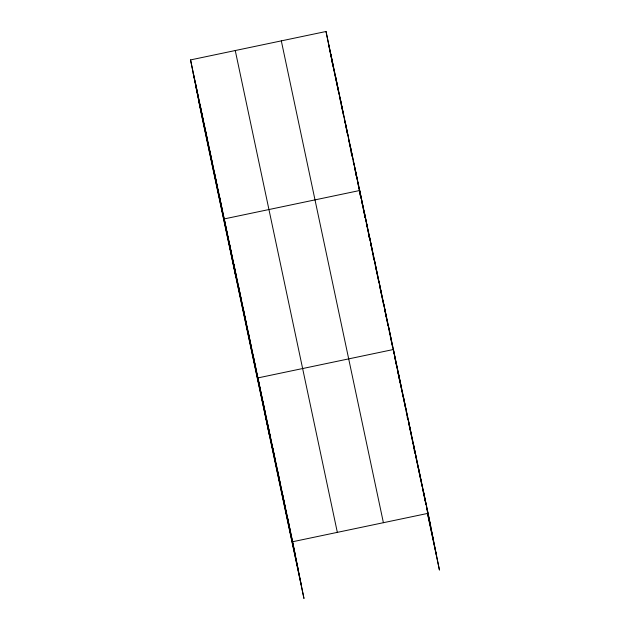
<?xml version="1.0" encoding="UTF-8"?>
<svg xmlns="http://www.w3.org/2000/svg" width="630" height="630" viewBox="0 0 630 630"><rect width="100%" height="100%" fill="white"/><g stroke="black" fill="none" stroke-linecap="round" stroke-linejoin="round"><path stroke-width="0.94" d="M190.551 59.913L292.635 541.737L303.975 598.5L201.891 116.676L190.551 59.913L326.025 31.5L428.109 513.324L439.449 570.087L427.353 512.985M292.635 541.737L428.109 513.324M328.639 44.58L333.451 67.3L330.837 54.212M333.656 68.245L342.877 111.778L340.46 99.642M343.074 112.731L347.894 135.442L345.279 122.362M348.091 136.387L386.387 317.158L383.772 304.077M386.592 318.103L395.813 361.644L393.404 349.508L257.922 377.913L269.262 434.676M406.13 410.335L410.886 432.794L408.272 419.714M411.091 433.731L430.723 526.412M334.53 73.19L331.719 59.945L332.632 64.567M334.932 75.088L338.94 94.02M339.342 95.91L340.743 102.532M341.145 104.43L343.35 114.841M344.35 119.566L345.153 123.354M345.555 125.252L345.957 127.142M346.161 128.087L347.76 135.663M348.768 140.395L349.571 144.175M349.965 146.073L352.178 156.484M353.178 161.217L353.981 164.997M354.383 166.895L355.383 171.628M355.58 172.573L356.588 177.306M357.588 182.038L358.391 185.819M358.793 187.716L360.391 195.284M360.596 196.229L360.998 198.127M361.998 202.86L362.801 206.64M363.203 208.538L365.211 218.004L363.77 210.79M366.408 223.681L369.818 239.77M370.826 244.503L374.228 260.592M375.236 265.325L378.646 281.413M379.646 286.146L383.654 305.07M384.654 309.802L385.458 313.59M385.859 315.48L388.064 325.899M389.269 331.577L389.868 334.412M390.269 336.31L392.482 346.72M393.482 351.445L393.884 353.343M394.687 357.131L396.892 367.542M397.892 372.275L398.892 377L396.018 362.589L405.933 409.398L403.318 396.309M400.68 385.426L399.089 377.937L399.452 379.788M401.672 390.112L403.854 400.404M404.05 401.341L404.444 403.216M404.846 405.09L405.641 408.831M406.035 410.705L407.618 418.194M408.815 423.809L411.39 435.976M411.784 437.85L412.579 441.599M412.973 443.465L415.154 453.765M415.556 455.64L418.328 468.744M418.73 470.618L419.525 474.358M419.919 476.233L422.1 486.533M422.494 488.4L423.486 493.085M423.683 494.014L425.864 504.315M426.856 508.993L433.605 540.823M351.13 152.405L351.532 154.295M355.541 173.226L355.942 175.116M359.95 194.048L360.352 195.938M364.368 214.869L364.77 216.759M368.778 235.691L369.18 237.581M373.188 256.512L373.59 258.402M407.216 417.131L407.61 419.005M414.162 449.891L414.556 451.765M427.447 512.615L436.566 555.676M281.319 40.879L383.402 522.703M235.258 50.534L337.341 532.366M193.166 72.993L295.25 554.817M196.048 87.405L298.124 569.236M199.009 102.257L301.093 584.089M423.147 489.927L425.762 503.008M418.194 466.523L420.808 479.603M413.233 443.118L415.847 456.199M398.357 372.913L400.971 385.993M400.381 384.426L401.121 388.143M388.584 326.789L391.198 339.877M378.961 281.358L381.575 294.446M374.149 258.647L376.764 271.727M369.337 235.935L371.952 249.015M364.526 213.216L367.14 226.304M363.589 209.892L359.714 190.504L224.233 218.917L235.581 275.672M366.321 223.571L366.691 225.422M354.903 167.785L357.517 180.873M350.091 145.073L352.705 158.154M335.648 76.931L338.263 90.011M326.025 31.5L331.341 58.094M287.674 518.332L290.288 531.421M282.712 494.928L285.327 508.016M277.759 471.531L280.374 484.612M272.798 448.127L275.412 461.207M267.837 424.722L270.451 437.803M262.883 401.318L265.498 414.406M253.11 355.202L255.725 368.282M248.299 332.49L250.913 345.571M243.487 309.771L246.102 322.859M238.675 287.059L241.29 300.14M233.864 264.34L236.478 277.428M229.052 241.629L231.667 254.709M219.421 196.198L222.036 209.286M214.609 173.486L217.224 186.567M209.798 150.767L212.412 163.855M204.986 128.055L207.601 141.136M200.175 105.344L202.789 118.424M195.363 82.624L197.977 95.705"/></g></svg>
